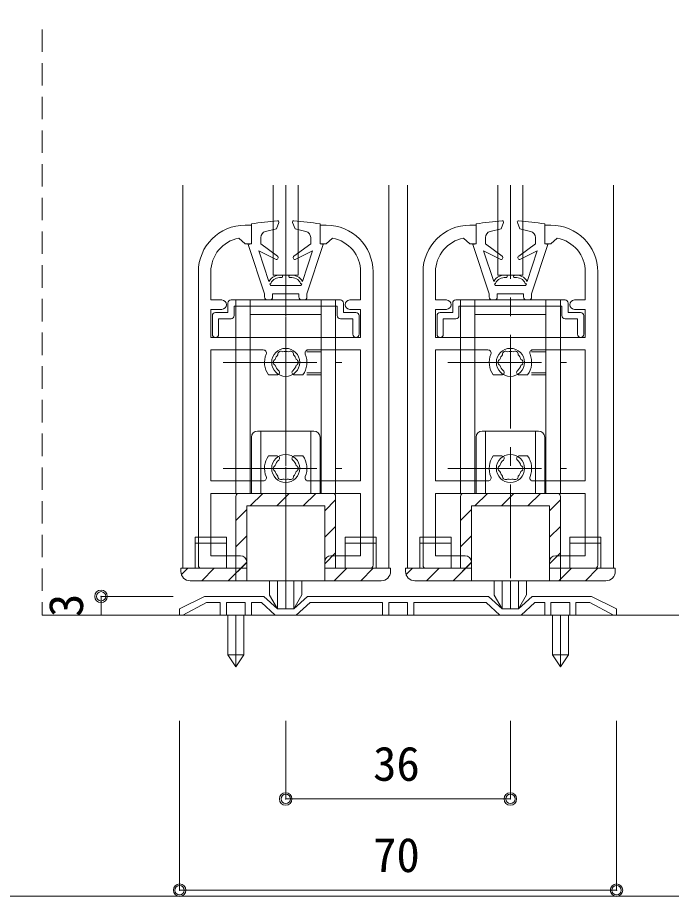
# Model space of a CAD drawing. Units: millimetres on the paper, enlarged 5 times, with parts at other scales. Extents: x -992 to 1008, y -685 to 700.
# Drawn here: x -348.4 to -173.8, y -26.3 to 208.5 of the extents above; entities that cross this region are included whole.
import ezdxf
from ezdxf.enums import TextEntityAlignment as Align

# ---------------------------------------------------------------- set-up
doc = ezdxf.new("R2010")
doc.units = ezdxf.units.MM
doc.header["$LTSCALE"] = 5
doc.header["$PDMODE"] = 32
doc.header["$PDSIZE"] = 2.5
doc.linetypes.add('CHAIN1', pattern=[8, 5, -1, 1, -1])
doc.linetypes.add('DASHED1', pattern=[1.8, 1.2, -0.6])
for name, color, linetype, lineweight in [('1-0_H-SYM', 7, 'Continuous', 20), ('1-1_0', 7, 'Continuous', 20), ('2-0_18', 7, 'Continuous', 18)]:
    doc.layers.add(name, color=color, linetype=linetype, lineweight=lineweight)
doc.styles.add('ＭＳ ゴシック', font='')
doc.styles.get('ＭＳ ゴシック').set_extended_font_data('MS Gothic')

msp = doc.modelspace()

# ---------------------------------------------------------------- linework, layer by layer
at = {"layer": '1-0_H-SYM'}
msp.add_lwpolyline([(197.5, -26.25), (-967.5, -26.25), (-967.5, 675)], dxfattribs=at)
at = {"layer": '1-1_0'}
msp.add_lwpolyline([(197.5, -26.25), (-967.5, -26.25), (-967.5, 675)], dxfattribs=at)
at = {"layer": '2-0_18', "linetype": 'DASHED1', "lineweight": 20}
msp.add_line((-341.834, 205.345), (-341.834, 48.886), dxfattribs=at)
at = {"layer": '2-0_18'}
for p, q in [((-304.334, 61.386), (-304.334, 163.734)), ((-280.168, 139.719), (-280.168, 163.734)), ((-273.501, 163.734), (-273.501, 139.719)), ((-249.335, 163.734), (-249.335, 61.386)), ((-244.335, 61.386), (-244.335, 163.734)), ((-220.168, 139.719), (-220.168, 163.734)), ((-213.501, 163.734), (-213.501, 139.719)), ((-189.335, 163.734), (-189.335, 61.386)), ((-286.001, 153.052), (-287.668, 153.052)), ((-286.001, 148.052), (-286.001, 153.385)), ((-279.335, 152.052), (-278.689, 153.768)), ((-267.668, 153.385), (-267.668, 148.052)), ((-266.001, 153.052), (-267.668, 153.052)), ((-226.001, 153.052), (-227.668, 153.052)), ((-226.001, 148.052), (-226.001, 153.385)), ((-219.335, 152.052), (-218.689, 153.768)), ((-207.668, 153.385), (-207.668, 148.052)), ((-206.001, 153.052), (-207.668, 153.052)), ((-282.224, 151.359), (-279.335, 152.052)), ((-222.224, 151.359), (-219.335, 152.052)), ((-286.835, 147.885), (-286.001, 148.052)), ((-283.501, 148.052), (-283.501, 149.738)), ((-279.039, 144.789), (-283.501, 148.052)), ((-270.168, 148.052), (-274.63, 144.789)), ((-270.168, 149.738), (-270.168, 148.052)), ((-267.668, 148.052), (-266.001, 148.052)), ((-266.001, 148.052), (-264.335, 149.566)), ((-226.835, 147.885), (-226.001, 148.052)), ((-223.501, 148.052), (-223.501, 149.738)), ((-219.039, 144.789), (-223.501, 148.052)), ((-210.168, 148.052), (-214.63, 144.789)), ((-210.168, 149.738), (-210.168, 148.052)), ((-207.668, 148.052), (-206.001, 148.052)), ((-206.001, 148.052), (-204.335, 149.566)), ((-282.501, 134.719), (-286.835, 147.885)), ((-284.005, 146.219), (-279.563, 143.941)), ((-281.301, 138.001), (-284.005, 146.219)), ((-222.501, 134.719), (-226.835, 147.885)), ((-224.005, 146.219), (-219.563, 143.941)), ((-221.301, 138.001), (-224.005, 146.219)), ((-300.168, 140.552), (-300.168, 62.219)), ((-296.835, 140.552), (-296.835, 133.052)), ((-273.501, 139.719), (-280.168, 139.719)), ((-256.835, 133.052), (-256.835, 140.552)), ((-253.501, 62.219), (-253.501, 140.552)), ((-240.168, 140.552), (-240.168, 62.219)), ((-236.835, 140.552), (-236.835, 133.052)), ((-213.501, 139.719), (-220.168, 139.719)), ((-196.835, 133.052), (-196.835, 140.552)), ((-193.501, 62.219), (-193.501, 140.552)), ((-281.098, 137.386), (-280.967, 137.386)), ((-280.933, 136.886), (-281.098, 137.386)), ((-272.736, 136.886), (-280.933, 136.886)), ((-221.098, 137.386), (-220.967, 137.386)), ((-220.933, 136.886), (-221.098, 137.386)), ((-212.736, 136.886), (-220.933, 136.886)), ((-282.501, 133.885), (-282.501, 134.719)), ((-273.35, 134.719), (-280.335, 134.719)), ((-280.335, 134.719), (-280.335, 133.885)), ((-273.335, 133.885), (-273.335, 134.719)), ((-271.168, 134.719), (-271.168, 133.885)), ((-222.501, 133.885), (-222.501, 134.719)), ((-213.35, 134.719), (-220.335, 134.719)), ((-220.335, 134.719), (-220.335, 133.885)), ((-213.335, 133.885), (-213.335, 134.719)), ((-211.168, 134.719), (-211.168, 133.885)), ((-296.835, 133.052), (-293.918, 133.052)), ((-292.251, 132.219), (-292.251, 129.719)), ((-291.418, 133.052), (-262.251, 133.052)), ((-290.168, 81.385), (-290.168, 133.052)), ((-286.335, 81.385), (-286.335, 133.052)), ((-267.335, 133.052), (-267.335, 81.385)), ((-263.501, 133.052), (-263.501, 81.385)), ((-261.418, 129.719), (-261.418, 132.219)), ((-256.835, 133.052), (-259.751, 133.052)), ((-236.835, 133.052), (-233.918, 133.052)), ((-232.251, 132.219), (-232.251, 129.719)), ((-231.418, 133.052), (-202.251, 133.052)), ((-230.168, 81.385), (-230.168, 133.052)), ((-226.335, 81.385), (-226.335, 133.052)), ((-207.335, 133.052), (-207.335, 81.385)), ((-203.501, 133.052), (-203.501, 81.385)), ((-201.418, 129.719), (-201.418, 132.219)), ((-196.835, 133.052), (-199.751, 133.052)), ((-292.251, 129.719), (-295.585, 129.719)), ((-290.585, 131.386), (-263.085, 131.386)), ((-290.585, 128.885), (-290.585, 131.386)), ((-286.335, 129.219), (-267.335, 129.219)), ((-263.085, 131.386), (-263.085, 128.885)), ((-258.085, 129.719), (-261.418, 129.719)), ((-259.751, 130.552), (-256.835, 130.552)), ((-256.835, 123.052), (-256.835, 130.552)), ((-232.251, 129.719), (-235.585, 129.719)), ((-230.585, 131.386), (-203.085, 131.386)), ((-230.585, 128.885), (-230.585, 131.386)), ((-226.335, 129.219), (-207.335, 129.219)), ((-203.085, 131.386), (-203.085, 128.885)), ((-198.085, 129.719), (-201.418, 129.719)), ((-199.751, 130.552), (-196.835, 130.552)), ((-196.835, 123.052), (-196.835, 130.552)), ((-296.418, 128.885), (-296.418, 123.886)), ((-294.751, 123.886), (-294.751, 128.052)), ((-294.751, 128.052), (-291.418, 128.052)), ((-262.251, 128.052), (-258.918, 128.052)), ((-258.918, 128.052), (-258.918, 123.886)), ((-257.251, 123.886), (-257.251, 128.885)), ((-236.418, 128.885), (-236.418, 123.886)), ((-234.751, 123.886), (-234.751, 128.052)), ((-234.751, 128.052), (-231.418, 128.052)), ((-202.251, 128.052), (-198.918, 128.052)), ((-198.918, 128.052), (-198.918, 123.886)), ((-197.251, 123.886), (-197.251, 128.885)), ((-296.835, 123.052), (-256.835, 123.052)), ((-236.835, 123.052), (-196.835, 123.052)), ((-296.835, 119.719), (-282.835, 119.719)), ((-296.835, 84.719), (-296.835, 119.719)), ((-270.835, 119.719), (-256.835, 119.719)), ((-256.835, 119.719), (-256.835, 84.719)), ((-236.835, 119.719), (-222.835, 119.719)), ((-236.835, 84.719), (-236.835, 119.719)), ((-210.835, 119.719), (-196.835, 119.719)), ((-196.835, 119.719), (-196.835, 84.719)), ((-281.417, 113.052), (-279.121, 113.052)), ((-272.252, 113.052), (-274.548, 113.052)), ((-221.417, 113.052), (-219.121, 113.052)), ((-212.252, 113.052), (-214.548, 113.052)), ((-286.001, 81.385), (-286.001, 96.385)), ((-284.335, 98.052), (-269.335, 98.052)), ((-283.501, 98.052), (-283.501, 81.385)), ((-270.168, 98.052), (-270.168, 81.385)), ((-267.668, 96.385), (-267.668, 81.385)), ((-226.001, 81.385), (-226.001, 96.385)), ((-224.335, 98.052), (-209.335, 98.052)), ((-223.501, 98.052), (-223.501, 81.385)), ((-210.168, 98.052), (-210.168, 81.385)), ((-207.668, 96.385), (-207.668, 81.385)), ((-279.121, 91.385), (-281.417, 91.385)), ((-274.548, 91.385), (-272.252, 91.385)), ((-219.121, 91.385), (-221.417, 91.385)), ((-214.548, 91.385), (-212.252, 91.385)), ((-282.835, 84.719), (-296.835, 84.719)), ((-256.835, 84.719), (-270.835, 84.719)), ((-222.835, 84.719), (-236.835, 84.719)), ((-196.835, 84.719), (-210.835, 84.719)), ((-256.835, 81.385), (-296.835, 81.385)), ((-296.835, 64.719), (-296.835, 81.385)), ((-290.168, 80.552), (-290.168, 58.052)), ((-286.301, 78.052), (-282.968, 81.385)), ((-279.23, 78.052), (-275.897, 81.385)), ((-272.159, 78.052), (-268.826, 81.385)), ((-263.501, 61.386), (-263.501, 80.552)), ((-256.835, 81.385), (-256.835, 64.719)), ((-196.835, 81.385), (-236.835, 81.385)), ((-236.835, 64.719), (-236.835, 81.385)), ((-230.168, 80.552), (-230.168, 61.386)), ((-226.301, 78.052), (-222.968, 81.385)), ((-219.23, 78.052), (-215.897, 81.385)), ((-212.159, 78.052), (-208.826, 81.385)), ((-203.501, 58.052), (-203.501, 80.552)), ((-196.835, 81.385), (-196.835, 64.719)), ((-287.251, 78.052), (-287.251, 58.052)), ((-287.251, 78.052), (-266.418, 78.052)), ((-266.418, 76.722), (-263.501, 79.639)), ((-266.418, 58.052), (-266.418, 78.052)), ((-227.251, 78.052), (-227.251, 58.052)), ((-227.251, 78.052), (-206.418, 78.052)), ((-206.418, 76.722), (-203.501, 79.639)), ((-206.418, 58.052), (-206.418, 78.052)), ((-290.168, 74.186), (-287.251, 77.102)), ((-230.168, 74.186), (-227.251, 77.102)), ((-266.418, 69.651), (-263.501, 72.568)), ((-266.418, 69.651), (-263.501, 72.568)), ((-206.418, 69.651), (-203.501, 72.568)), ((-206.418, 69.651), (-203.501, 72.568)), ((-301.001, 69.719), (-301.001, 61.386)), ((-290.168, 67.115), (-287.251, 70.031)), ((-261.001, 69.719), (-261.001, 61.386)), ((-252.668, 69.719), (-261.001, 69.719)), ((-252.668, 61.386), (-252.668, 69.719)), ((-241.001, 69.719), (-241.001, 61.386)), ((-230.168, 67.115), (-227.251, 70.031)), ((-201.001, 69.719), (-201.001, 61.386)), ((-192.668, 69.719), (-201.001, 69.719)), ((-192.668, 61.386), (-192.668, 69.719)), ((-292.668, 68.052), (-301.001, 68.052)), ((-252.668, 68.052), (-261.001, 68.052)), ((-232.668, 68.052), (-241.001, 68.052)), ((-192.668, 68.052), (-201.001, 68.052)), ((-296.835, 64.719), (-288.918, 64.719)), ((-266.418, 62.58), (-263.501, 65.497)), ((-264.751, 64.719), (-256.835, 64.719)), ((-236.835, 64.719), (-228.918, 64.719)), ((-206.418, 62.58), (-203.501, 65.497)), ((-204.751, 64.719), (-196.835, 64.719)), ((-287.251, 61.386), (-304.835, 61.386)), ((-304.835, 61.386), (-304.835, 60.552)), ((-304.676, 59.677), (-302.968, 61.386)), ((-299.23, 58.052), (-295.897, 61.386)), ((-299.23, 58.052), (-295.897, 61.386)), ((-292.159, 58.052), (-287.205, 63.006)), ((-292.159, 58.052), (-287.251, 62.96)), ((-248.835, 61.386), (-266.418, 61.386)), ((-263.875, 58.052), (-260.542, 61.386)), ((-263.874, 58.053), (-260.542, 61.386)), ((-256.804, 58.052), (-253.47, 61.386)), ((-256.803, 58.052), (-253.471, 61.386)), ((-248.835, 60.552), (-248.835, 61.386)), ((-227.251, 61.386), (-244.835, 61.386)), ((-244.835, 61.386), (-244.835, 60.552)), ((-244.676, 59.677), (-242.968, 61.386)), ((-239.23, 58.052), (-235.897, 61.386)), ((-239.23, 58.052), (-235.897, 61.386)), ((-232.159, 58.052), (-227.205, 63.006)), ((-232.159, 58.052), (-227.251, 62.96)), ((-188.835, 61.386), (-206.418, 61.386)), ((-203.875, 58.052), (-200.542, 61.386)), ((-203.874, 58.053), (-200.542, 61.386)), ((-196.804, 58.052), (-193.47, 61.386)), ((-196.804, 58.052), (-193.471, 61.386)), ((-188.835, 60.552), (-188.835, 61.386)), ((-302.335, 58.052), (-251.335, 58.052)), ((-281.168, 58.052), (-281.168, 54.232)), ((-279.001, 50.552), (-279.001, 58.052)), ((-274.668, 50.552), (-274.668, 58.052)), ((-272.501, 58.052), (-272.501, 54.282)), ((-242.335, 58.052), (-191.335, 58.052)), ((-221.168, 58.052), (-221.168, 54.232)), ((-219.001, 50.552), (-219.001, 58.052)), ((-214.668, 50.552), (-214.668, 58.052)), ((-212.501, 58.052), (-212.501, 54.282)), ((-281.168, 54.232), (-279.001, 50.552)), ((-274.668, 50.552), (-272.501, 54.282)), ((-221.168, 54.232), (-219.001, 50.552)), ((-214.668, 50.552), (-212.501, 54.282)), ((-298.501, 53.885), (-305.168, 50.552)), ((-304.335, 48.886), (-298.001, 52.219)), ((-298.501, 53.885), (-282.668, 53.885)), ((-298.001, 52.219), (-294.335, 52.219)), ((-294.335, 52.219), (-294.335, 48.886)), ((-292.668, 52.219), (-292.668, 48.886)), ((-292.668, 52.219), (-287.668, 52.219)), ((-287.668, 52.219), (-287.668, 48.886)), ((-286.001, 52.219), (-286.001, 48.886)), ((-286.001, 52.219), (-283.335, 52.219)), ((-283.335, 52.219), (-279.668, 48.886)), ((-282.668, 53.885), (-279.001, 50.552)), ((-274.668, 50.552), (-271.001, 53.885)), ((-274.001, 48.886), (-270.335, 52.219)), ((-271.001, 53.885), (-222.668, 53.885)), ((-251.001, 52.219), (-270.335, 52.219)), ((-251.001, 52.219), (-251.001, 48.886)), ((-249.335, 52.219), (-249.335, 48.886)), ((-244.335, 52.219), (-249.335, 52.219)), ((-244.335, 52.219), (-244.335, 48.886)), ((-242.668, 52.219), (-242.668, 48.886)), ((-223.335, 52.219), (-242.668, 52.219)), ((-223.335, 52.219), (-219.668, 48.886)), ((-222.668, 53.885), (-219.001, 50.552)), ((-214.668, 50.552), (-211.001, 53.885)), ((-214.001, 48.886), (-210.335, 52.219)), ((-211.001, 53.885), (-195.168, 53.885)), ((-210.335, 52.219), (-207.668, 52.219)), ((-207.668, 52.219), (-207.668, 48.886)), ((-206.001, 52.219), (-206.001, 48.886)), ((-206.001, 52.219), (-201.001, 52.219)), ((-201.001, 52.219), (-201.001, 48.886)), ((-199.335, 52.219), (-199.335, 48.886)), ((-199.335, 52.219), (-195.668, 52.219)), ((-195.668, 52.219), (-189.334, 48.886)), ((-188.501, 50.552), (-195.168, 53.885)), ((-305.168, 48.886), (-305.168, 50.552)), ((-274.668, 50.552), (-279.001, 50.552)), ((-214.668, 50.552), (-219.001, 50.552)), ((-188.501, 50.552), (-188.501, 48.886)), ((-290.168, 48.886), (-290.168, 45.66)), ((-203.501, 40.321), (-203.501, 48.886))]:
    msp.add_line(p, q, dxfattribs=at)
at = {"layer": '2-0_18', "linetype": 'CHAIN1'}
for p, q in [((-276.835, 163.734), (-276.835, 53.425)), ((-216.835, 163.734), (-216.835, 53.518)), ((-216.835, 163.734), (-216.835, 53.425)), ((-276.835, 53.518), (-276.835, 142.161)), ((-271.168, 119.719), (-267.335, 119.719)), ((-271.168, 119.219), (-267.335, 119.219)), ((-211.168, 119.719), (-207.335, 119.719)), ((-211.168, 119.219), (-207.335, 119.219)), ((-293.535, 116.385), (-261.835, 116.385)), ((-233.536, 116.385), (-201.835, 116.385)), ((-267.335, 113.552), (-271.168, 113.552)), ((-267.335, 113.052), (-271.168, 113.052)), ((-207.335, 113.552), (-211.168, 113.552)), ((-207.335, 113.052), (-211.168, 113.052)), ((-293.535, 88.052), (-261.835, 88.052)), ((-233.536, 88.052), (-201.835, 88.052)), ((-267.335, 84.719), (-271.168, 84.719)), ((-207.335, 84.719), (-211.168, 84.719))]:
    msp.add_line(p, q, dxfattribs=at)
at = {"layer": '2-0_18', "color": 4}
for p, q in [((-276.835, 50.552), (-276.835, 58.052)), ((-216.835, 50.552), (-216.835, 58.052)), ((-326.152, 48.886), (-326.152, 53.886)), ((-326.152, 53.886), (-306.898, 53.886)), ((-305.168, -24.613), (-305.168, 20.667)), ((-276.835, -0.233), (-276.835, 20.667)), ((-216.835, -0.233), (-216.835, 20.667)), ((-188.501, -24.613), (-188.501, 20.667)), ((-276.835, -0.233), (-216.835, -0.233)), ((-305.168, -24.613), (-188.501, -24.613))]:
    msp.add_line(p, q, dxfattribs=at)
at = {"layer": '2-0_18', "lineweight": 20}
for p, q in [((-341.834, 48.886), (-136.996, 48.886)), ((-288.054, 48.86), (-288.054, 48.886)), ((-288.035, 38.219), (-288.035, 48.886)), ((-201.387, 48.86), (-201.387, 48.886)), ((-201.368, 38.219), (-201.368, 48.886)), ((-292.301, 38.219), (-290.168, 35.019)), ((-288.035, 38.219), (-290.168, 35.019)), ((-205.635, 38.219), (-203.501, 35.019)), ((-201.368, 38.219), (-203.501, 35.019))]:
    msp.add_line(p, q, dxfattribs=at)
at = {"layer": '2-0_18'}
for points in [[(-274.98, 153.768), (-274.335, 152.052), (-271.446, 151.359)], [(-214.98, 153.768), (-214.335, 152.052), (-211.446, 151.359)], [(-289.335, 149.566), (-287.668, 148.052), (-286.001, 148.052)], [(-267.668, 148.052), (-266.835, 147.885), (-271.168, 134.719)], [(-229.335, 149.566), (-227.668, 148.052), (-226.001, 148.052)], [(-207.668, 148.052), (-206.835, 147.885), (-211.168, 134.719)], [(-274.106, 143.941), (-269.664, 146.219), (-272.369, 138.001)], [(-214.106, 143.941), (-209.664, 146.219), (-212.369, 138.001)], [(-272.702, 137.386), (-272.571, 137.386), (-272.736, 136.886)], [(-212.702, 137.386), (-212.571, 137.386), (-212.736, 136.886)], [(-293.918, 130.552), (-296.835, 130.552), (-296.835, 123.052)], [(-233.918, 130.552), (-236.835, 130.552), (-236.835, 123.052)], [(-292.668, 61.386), (-292.668, 69.719), (-301.001, 69.719)], [(-232.668, 61.386), (-232.668, 69.719), (-241.001, 69.719)]]:
    msp.add_lwpolyline(points, dxfattribs=at)
at = {"layer": '2-0_18', "lineweight": 20}
for points in [[(-292.301, 48.886), (-292.301, 38.219), (-288.035, 38.219)], [(-205.635, 48.886), (-205.635, 38.219), (-201.368, 38.219)]]:
    msp.add_lwpolyline(points, dxfattribs=at)
at = {"layer": '2-0_18', "linetype": 'CHAIN1'}
for points in [[(-290.168, 35.019), (-290.168, 44.067), (-290.168, 48.886)], [(-203.501, 35.019), (-203.501, 44.067), (-203.501, 48.886)]]:
    msp.add_lwpolyline(points, dxfattribs=at)
at = {"layer": '2-0_18'}
for centre in [(-276.835, 116.385), (-216.835, 116.385), (-276.835, 88.052), (-216.835, 88.052)]:
    msp.add_circle(centre, 3.75, dxfattribs=at)
at = {"layer": '2-0_18', "color": 4}
for centre in [(-326.152, 53.886), (-276.835, -0.233), (-216.835, -0.233), (-305.168, -24.613), (-188.501, -24.613)]:
    msp.add_circle(centre, 1.667, dxfattribs=at)
at = {"layer": '2-0_18'}
for centre, radius, start, end in [((-287.668, 140.552), 12.5, 90, 180), ((-272.648, 71.129), 83.333, 94.39026, 99.22101), ((-279.001, 153.885), 0.333, 339.39028, 94.39026), ((-274.668, 153.885), 0.333, 85.6097, 200.60966), ((-281.022, 71.129), 83.333, 80.77894, 85.6097), ((-266.001, 140.552), 12.5, 0, 90), ((-227.668, 140.552), 12.5, 90, 180), ((-212.648, 71.129), 83.333, 94.39026, 99.22101), ((-219.001, 153.885), 0.333, 339.39028, 94.39026), ((-214.668, 153.885), 0.333, 85.6097, 200.60966), ((-221.022, 71.129), 83.333, 80.77894, 85.6097), ((-206.001, 140.552), 12.5, 0, 90), ((-281.835, 149.738), 1.667, 103.49571, 180), ((-271.835, 149.738), 1.667, 0, 76.50424), ((-221.835, 149.738), 1.667, 103.49571, 180), ((-211.835, 149.738), 1.667, 0, 76.50424), ((-287.668, 140.552), 9.167, 100.47566, 180), ((-266.001, 140.552), 9.167, 0, 79.52429), ((-227.668, 140.552), 9.167, 100.47566, 180), ((-206.001, 140.552), 9.167, 0, 79.52429), ((-279.335, 144.385), 0.5, 242.84899, 53.82074), ((-274.335, 144.385), 0.5, 126.17921, 297.15095), ((-219.335, 144.385), 0.5, 242.84899, 53.82074), ((-214.335, 144.385), 0.5, 126.17921, 297.15095), ((-278.385, 136.386), 3.333, 82.65042, 151.00492), ((-278.385, 136.386), 2.667, 82.65042, 155.68423), ((-278.001, 139.361), 0.333, 262.65042, 82.65042), ((-275.668, 139.361), 0.333, 97.34953, 277.34953), ((-275.284, 136.386), 3.333, 28.99503, 97.34953), ((-275.284, 136.386), 2.667, 24.31572, 97.34953), ((-218.385, 136.386), 3.333, 82.65042, 151.00492), ((-218.385, 136.386), 2.667, 82.65042, 155.68423), ((-218.001, 139.361), 0.333, 262.65042, 82.65042), ((-215.668, 139.361), 0.333, 97.34953, 277.34953), ((-215.284, 136.386), 3.333, 28.99503, 97.34953), ((-215.284, 136.386), 2.667, 24.31572, 97.34953), ((-280.967, 137.552), 0.167, 270, 335.68423), ((-272.702, 137.552), 0.167, 204.31571, 270), ((-220.967, 137.552), 0.167, 270, 335.68423), ((-212.702, 137.552), 0.167, 204.31571, 270), ((-281.668, 133.885), 0.833, 180, 270), ((-281.168, 133.885), 0.833, 270, 0), ((-272.501, 133.885), 0.833, 180, 270), ((-272.001, 133.885), 0.833, 270, 0), ((-221.668, 133.885), 0.833, 180, 270), ((-221.168, 133.885), 0.833, 270, 0), ((-212.501, 133.885), 0.833, 180, 270), ((-212.001, 133.885), 0.833, 270, 0), ((-293.918, 131.802), 1.25, 270, 90), ((-291.418, 132.219), 0.833, 90, 180), ((-262.251, 132.219), 0.833, 0, 90), ((-259.751, 131.802), 1.25, 90, 270), ((-233.918, 131.802), 1.25, 270, 90), ((-231.418, 132.219), 0.833, 90, 180), ((-202.251, 132.219), 0.833, 0, 90), ((-199.751, 131.802), 1.25, 90, 270), ((-295.585, 128.885), 0.833, 90, 180), ((-258.085, 128.885), 0.833, 0, 90), ((-235.585, 128.885), 0.833, 90, 180), ((-198.085, 128.885), 0.833, 0, 90), ((-291.418, 128.885), 0.833, 270, 0), ((-262.251, 128.885), 0.833, 180, 270), ((-231.418, 128.885), 0.833, 270, 0), ((-202.251, 128.885), 0.833, 180, 270), ((-295.585, 123.886), 0.833, 180, 0), ((-258.085, 123.886), 0.833, 180, 0), ((-235.585, 123.886), 0.833, 180, 0), ((-198.085, 123.886), 0.833, 180, 0), ((-282.835, 118.885), 0.833, 337.38011, 90), ((-276.835, 116.385), 5.667, 157.38011, 216.03186), ((-276.835, 116.385), 2.917, 135.35885, 164.64109), ((-278.085, 118.551), 0.833, 52.02429, 187.97566), ((-276.835, 116.385), 2.917, 75.35886, 104.64109), ((-275.585, 118.551), 0.833, 352.02429, 127.97566), ((-276.835, 116.385), 2.917, 15.35886, 44.6411), ((-276.835, 116.385), 5.667, 323.96809, 22.61984), ((-270.835, 118.885), 0.833, 90, 202.61984), ((-222.835, 118.885), 0.833, 337.38011, 90), ((-216.835, 116.385), 5.667, 157.38011, 216.03186), ((-216.835, 116.385), 2.917, 135.35885, 164.64109), ((-218.085, 118.551), 0.833, 52.02429, 187.97566), ((-216.835, 116.385), 2.917, 75.35886, 104.64109), ((-215.585, 118.551), 0.833, 352.02429, 127.97566), ((-216.835, 116.385), 2.917, 15.35886, 44.6411), ((-216.835, 116.385), 5.667, 323.96809, 22.61984), ((-210.835, 118.885), 0.833, 90, 202.61984), ((-279.335, 116.385), 0.833, 112.02429, 247.97566), ((-276.835, 116.385), 2.917, 195.35885, 229.81587), ((-276.835, 116.385), 2.917, 310.18408, 344.64109), ((-274.335, 116.385), 0.833, 292.02429, 67.97566), ((-219.335, 116.385), 0.833, 112.02429, 247.97566), ((-216.835, 116.385), 2.917, 195.35885, 229.81587), ((-216.835, 116.385), 2.917, 310.18408, 344.64109), ((-214.335, 116.385), 0.833, 292.02429, 67.97566), ((-279.121, 113.679), 0.626, 270, 49.81587), ((-274.548, 113.679), 0.626, 130.18408, 270), ((-219.121, 113.679), 0.626, 270, 49.81587), ((-214.548, 113.679), 0.626, 130.18408, 270), ((-284.335, 96.385), 1.667, 90, 180), ((-269.335, 96.385), 1.667, 0, 90), ((-224.335, 96.385), 1.667, 90, 180), ((-209.335, 96.385), 1.667, 0, 90), ((-276.835, 88.052), 5.667, 143.96809, 202.61984), ((-276.835, 88.052), 2.917, 130.18408, 164.64109), ((-279.121, 90.759), 0.626, 310.18408, 90), ((-274.548, 90.759), 0.626, 90, 229.81587), ((-276.835, 88.052), 2.917, 15.35886, 49.81587), ((-276.835, 88.052), 5.667, 337.38011, 36.03186), ((-216.835, 88.052), 5.667, 143.96809, 202.61984), ((-216.835, 88.052), 2.917, 130.18408, 164.64109), ((-219.121, 90.759), 0.626, 310.18408, 90), ((-214.548, 90.759), 0.626, 90, 229.81587), ((-216.835, 88.052), 2.917, 15.35886, 49.81587), ((-216.835, 88.052), 5.667, 337.38011, 36.03186), ((-279.335, 88.052), 0.833, 112.02429, 247.97566), ((-276.835, 88.052), 2.917, 195.35885, 224.64109), ((-276.835, 88.052), 2.917, 315.35885, 344.64109), ((-274.335, 88.052), 0.833, 292.02429, 67.97566), ((-219.335, 88.052), 0.833, 112.02429, 247.97566), ((-216.835, 88.052), 2.917, 195.35885, 224.64109), ((-216.835, 88.052), 2.917, 315.35885, 344.64109), ((-214.335, 88.052), 0.833, 292.02429, 67.97566), ((-282.835, 85.552), 0.833, 270, 22.61984), ((-278.085, 85.887), 0.833, 172.02429, 307.97566), ((-276.835, 88.052), 2.917, 255.35885, 284.64109), ((-275.585, 85.887), 0.833, 232.02429, 7.97566), ((-270.835, 85.552), 0.833, 157.38011, 270), ((-222.835, 85.552), 0.833, 270, 22.61984), ((-218.085, 85.887), 0.833, 172.02429, 307.97566), ((-216.835, 88.052), 2.917, 255.35885, 284.64109), ((-215.585, 85.887), 0.833, 232.02429, 7.97566), ((-210.835, 85.552), 0.833, 157.38011, 270), ((-289.335, 80.552), 0.833, 90, 180), ((-264.335, 80.552), 0.833, 0, 90), ((-229.335, 80.552), 0.833, 90, 180), ((-204.335, 80.552), 0.833, 0, 90), ((-288.918, 63.052), 1.667, 0, 90), ((-264.751, 63.052), 1.667, 90, 180), ((-228.918, 63.052), 1.667, 0, 90), ((-204.751, 63.052), 1.667, 90, 180), ((-299.335, 62.219), 0.833, 180, 270), ((-254.335, 62.219), 0.833, 270, 0), ((-239.335, 62.219), 0.833, 180, 270), ((-194.335, 62.219), 0.833, 270, 0), ((-302.335, 60.552), 2.5, 180, 270), ((-251.335, 60.552), 2.5, 270, 0), ((-251.335, 60.552), 2.5, 270, 0), ((-242.335, 60.552), 2.5, 180, 270), ((-191.335, 60.552), 2.5, 270, 0), ((-191.335, 60.552), 2.5, 270, 0)]:
    msp.add_arc(centre, radius, start, end, dxfattribs=at)
at = {"layer": '2-0_18', "color": 5}
for p in [(-326.152, 53.886), (-276.835, -0.233), (-216.835, -0.233), (-305.168, -24.613), (-188.501, -24.613)]:
    msp.add_point(p, dxfattribs=at)
at = {"layer": '2-0_18', "color": 4}
for p in [(-326.152, 53.886), (-276.835, -0.233), (-216.835, -0.233), (-305.168, -24.613), (-188.501, -24.613)]:
    msp.add_point(p, dxfattribs=at)

# ---------------------------------------------------------------- texts
at = {"layer": '2-0_18', "style": 'ＭＳ ゴシック'}
msp.add_text('3', height=9.164, rotation=90, dxfattribs=at).set_placement((-328.195, 48.361), align=Align.BOTTOM_LEFT)
for s, p in [('36', (-253.501, 1.85)), ('70', (-253.501, -22.53))]:
    msp.add_text(s, height=9.164, dxfattribs=at).set_placement(p, align=Align.BOTTOM_LEFT)

doc.saveas('drawing.dxf')
